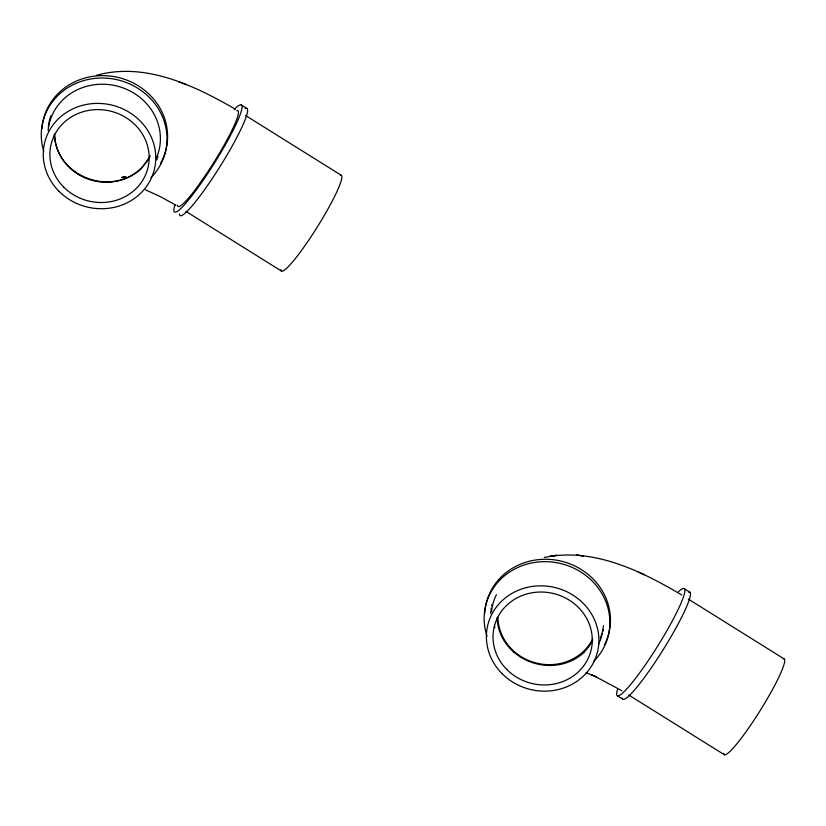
<?xml version="1.0" encoding="UTF-8"?>
<svg xmlns="http://www.w3.org/2000/svg" width="826" height="826" viewBox="0 0 826 826"><rect width="100%" height="100%" fill="white"/><g stroke="black" fill="none" stroke-linecap="round" stroke-linejoin="round"><path stroke-width="1.24" d="M490.613 613.491L490.85 610.848M491.026 609.536L491.233 608.225M603.125 630.981L603.352 629.66M491.749 605.675L492.048 604.436M602.567 633.501L602.237 634.75M601.689 636.598L601.287 637.796M600.853 638.973L599.903 641.286M158.127 156.847L157.88 157.415M157.363 158.54L156.682 159.903M599.129 642.958L598.582 644.053M149.95 156.682L149.207 158.107M592.676 640.553L588.959 646.582L584.354 651.859M149.083 158.334L141.514 168.236M96.384 75.321C144.911 61.795 194.182 85.408 235.41 109.208M544.365 557.457C593.027 547.194 641.048 570.859 681.801 595.019M123.311 177.631L124.809 177.414M123.332 177.435L126.357 177.27L121.639 177.518L125.077 177.435M126.863 177.507L122.547 177.187L124.55 177.332M581.143 555.578L583.404 555.826L576.641 555.124L578.985 555.371M178.85 81.836L186.387 84.686M586.057 672.643L595.938 676.752L591.726 674.894L592.531 675.245M145.49 189.835L159.769 196.33L175.907 205.199M85.522 177.6L77.634 173.522L70.592 168.256M528.361 661.234L520.483 657.155L513.442 651.879M638.415 572.077L644.373 574.741M595.236 676.442L621.988 690.815M241.244 104.985L246.84 108.474M245.508 115.475L341.159 175.226M185.881 211.373L281.542 271.124M684.227 588.69L689.824 592.18M688.347 599.108L784.008 658.849M628.731 695.007L724.392 754.747M617.321 695.719L622.907 699.209M340.364 175.164A56.467 7.073 -58 0 1 316.451 228.358A56.467 7.073 -58 0 1 280.85 269.658M245.146 108.681A63.117 7.899 -58 0 1 220.356 166.036A63.117 7.899 -58 0 1 179.428 214.017M234.181 109.466A63.117 7.899 -58 0 1 215.369 161.576A63.117 7.899 -58 0 1 174.916 204.951M150.043 155.515A49.828 46.266 13.6 0 1 94.783 181.018A49.828 46.266 13.6 0 1 54.795 134.844M42.002 128.588A63.117 58.594 13.6 0 1 121.618 78.356A63.117 58.594 13.6 0 1 160.564 163.29M43.799 151.447A63.117 58.594 13.6 0 1 118.108 79.967A63.117 58.594 13.6 0 1 150.921 177.673M141.618 168.339A50.386 46.824 14.7 0 1 85.594 177.425M70.644 168.205A49.994 46.421 14.2 0 1 54.299 133.998M48.352 126.543A56.715 52.657 13.6 0 1 50.82 115.816M48.114 130.498A56.467 52.43 13.6 0 1 117.23 86.111A56.467 52.43 13.6 0 1 156.351 158.148M236.68 110.653A56.478 7.073 -58 0 1 208.379 170.992L197.765 186.325A56.478 7.073 -58 0 1 177.435 205.209M484.79 613.098A63.117 58.594 13.6 0 1 562.991 561.577A63.117 58.594 13.6 0 1 604.353 645.189M487.041 636.299A63.117 58.594 13.6 0 1 560.224 563.425A63.117 58.594 13.6 0 1 593.863 661.213M494.867 627.76A53.194 49.384 13.6 0 1 494.475 625.416M603.486 625.623A56.467 52.43 13.6 0 1 600.244 638.302M491.522 611.808A56.467 52.43 13.6 0 1 496.385 594.71M592.707 638.911A49.828 46.266 13.6 0 1 537.354 663.319A49.828 46.266 13.6 0 1 497.923 617.28M584.467 651.962A50.386 46.824 14.7 0 1 528.444 661.058M513.493 651.838A49.994 46.421 14.2 0 1 497.138 617.631M783.203 658.797A56.467 7.073 -58 0 1 759.29 711.981A56.467 7.073 -58 0 1 723.69 753.281M688.543 592.108A63.117 7.899 -58 0 1 662.958 650.052A63.117 7.899 -58 0 1 622.308 698.042M678.466 591.715A63.117 7.899 -58 0 1 657.372 646.562A63.117 7.899 -58 0 1 617.6 689.08M556.755 555.309L550.436 556.177L556.755 555.309M58.78 191.074A56.467 52.43 13.6 0 0 153.481 172.624A56.467 52.43 13.6 0 0 86.276 104.489A56.467 52.43 13.6 0 0 58.78 191.074M63.571 186.955A49.828 46.266 13.6 0 0 147.131 170.683A49.828 46.266 13.6 0 0 87.824 110.56A49.828 46.266 13.6 0 0 63.571 186.955M501.919 673.5A56.467 52.43 13.6 0 0 596.609 655.059A56.467 52.43 13.6 0 0 529.404 586.914A56.467 52.43 13.6 0 0 501.919 673.5M506.71 669.38A49.828 46.266 13.6 0 0 590.26 653.108A49.828 46.266 13.6 0 0 530.963 592.985A49.828 46.266 13.6 0 0 506.71 669.38"/></g></svg>
